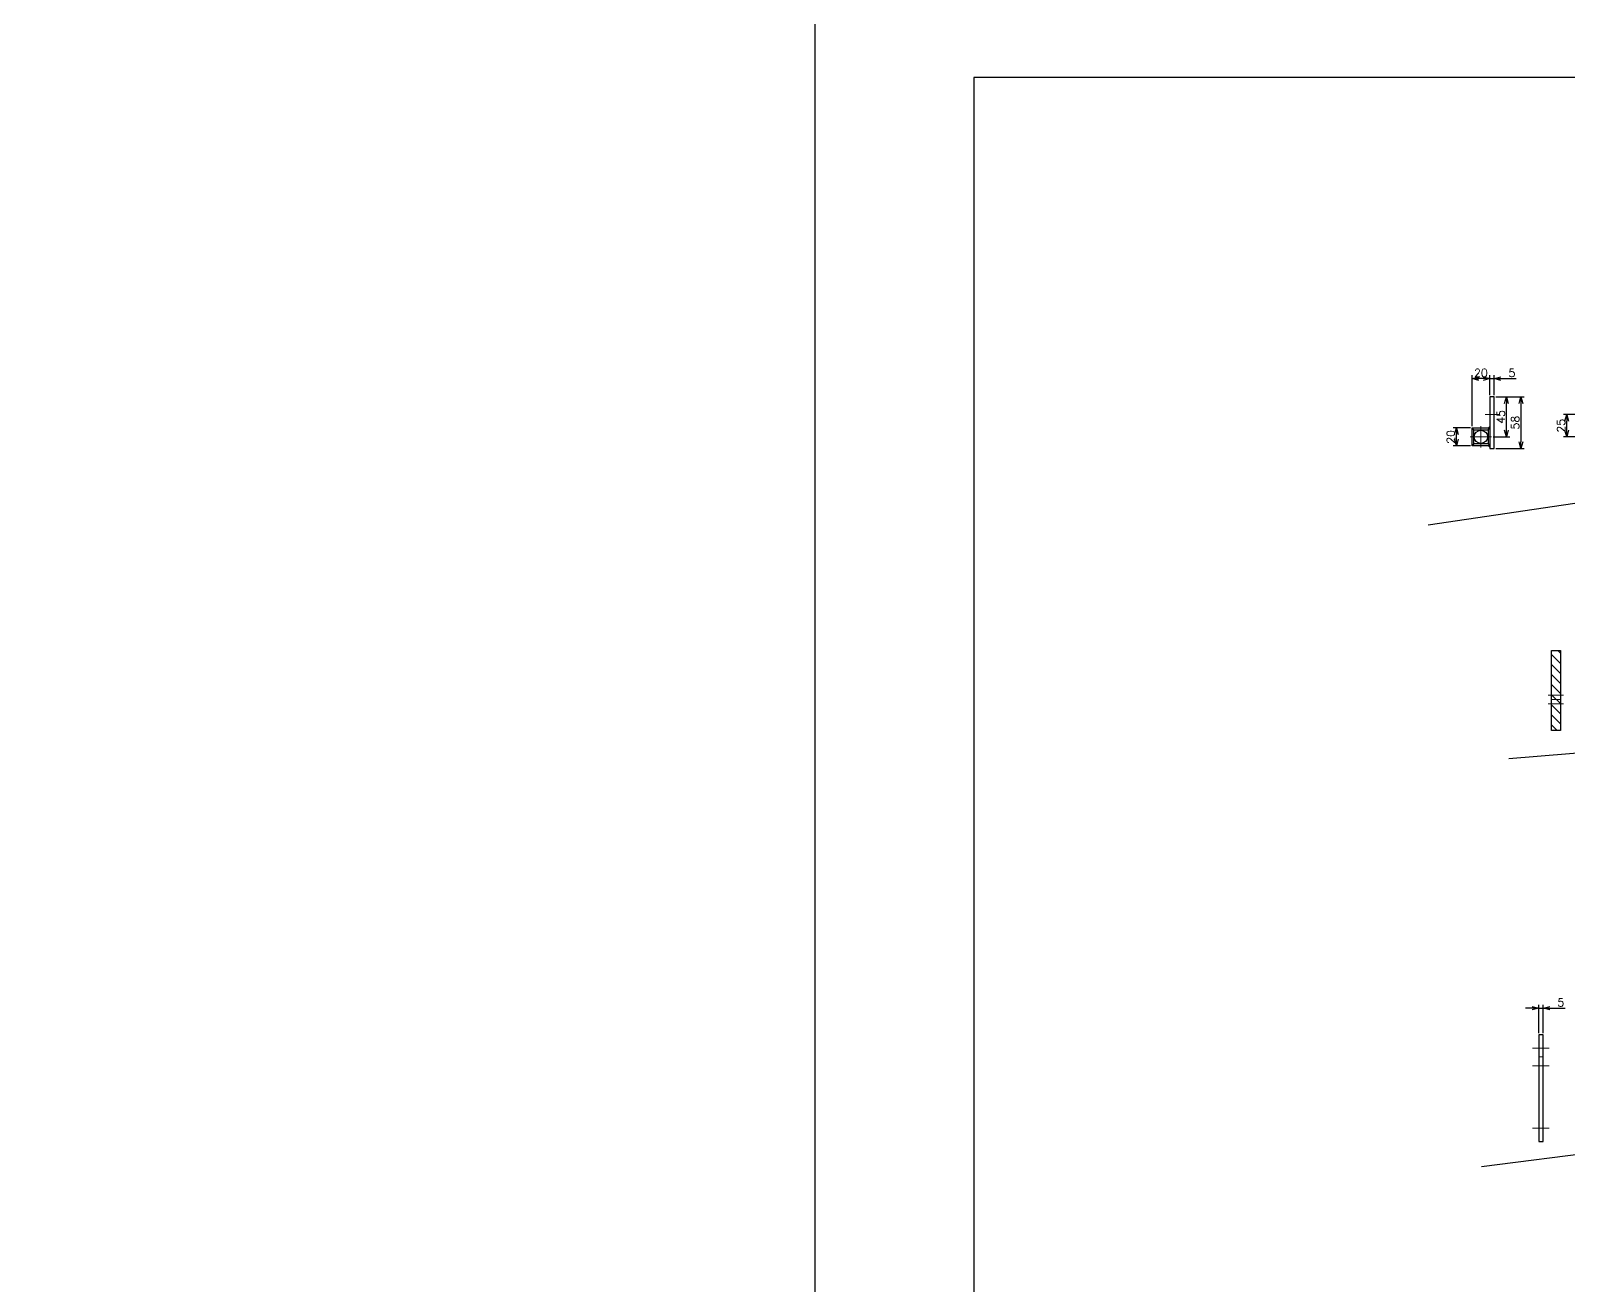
# Model space of a CAD drawing. Header units: millimetres. Extents: x -8731 to 85711, y -14522 to 31379.
# Drawn here: x 27566 to 29295, y 6658 to 8069 of the extents above; entities that cross this region are included whole.
import ezdxf
from ezdxf import colors
from ezdxf.entities.mleader import LeaderData, LeaderLine
from ezdxf.enums import TextEntityAlignment as Align
from ezdxf.math import Vec2, Vec3

# ---------------------------------------------------------------- set-up
doc = ezdxf.new("R2010")
doc.units = ezdxf.units.MM
doc.header["$LTSCALE"] = 4
doc.header["$PDMODE"] = 99
doc.header["$PDSIZE"] = 1
doc.linetypes.add('CENTER2', pattern=[28.575, 19.05, -3.175, 3.175, -3.175])
doc.layers.add('05_CENTER', color=4, linetype='CENTER2', lineweight=13)
doc.layers.add('08_DIM', color=3, linetype='Continuous', lineweight=13)
doc.layers.add('10_DRAFT', color=8, linetype='Continuous', lineweight=0, plot=False)
doc.styles.add('KSS_TXT', font='txt.shx', dxfattribs={"bigfont": 'extfont2.shx'})
doc.styles.get("Standard").update_dxf_attribs({"font": 'txt.shx', "bigfont": 'extfont2.shx'})
doc.dimstyles.new('KSS_DIM', dxfattribs={"dimscale": 3, "dimtxt": 3, "dimasz": 2.5, "dimexe": 1.25, "dimexo": 0.625, "dimtad": 1, "dimdsep": 46, "dimtxsty": 'KSS_TXT', "dimblk": 'OPEN30', "dimcen": 0, "dimazin": 2, "dimtfac": 0.75, "dimtmove": 0, "dimatfit": 3, "dimldrblk": 'OPEN30', "dimfxl": 1, "dimtolj": 1, "dimarcsym": 0})

# ---------------------------------------------------------------- blocks, each defined once
blk = doc.blocks.new('A$C43827900_1_1')
h = blk.add_hatch()
h.set_pattern_fill('_USER', color=3, scale=8, angle=135, pattern_type=0)
h.set_pattern_definition([(135, (10701.542, 5237.723), (-5.656854, -5.656854), [])])
h.paths.add_polyline_path([(10, 55), (0, 55), (0, 45), (10, 45)])
h.paths.add_polyline_path([(10, 45), (0, 45), (0, -5), (10, -5)])
h.paths.add_polyline_path([(10, -5), (0, -5), (0, -35), (10, -35)])
at = {"color": 0}
blk.add_lwpolyline([(0, 55), (10, 55), (10, -35), (0, -35)], close=True, dxfattribs=at)
at = {"layer": '05_CENTER'}
for p, q in [((-3.9, 5), (13.5, 5)), ((-3.9, -5), (13.5, -5))]:
    blk.add_line(p, q, dxfattribs=at)
at = {"layer": '10_DRAFT'}
blk.add_line((0, 0), (10, 0), dxfattribs=at)
blk = doc.blocks.new('_Open30')
at = {"color": 0, "linetype": 'ByBlock', "lineweight": -2}
for p, q in [((-1, 0.27), (0, 0)), ((0, 0), (-1, -0.27)), ((0, 0), (-1, 0))]:
    blk.add_line(p, q, dxfattribs=at)
blk = doc.blocks.new('*D3213')
at = {"layer": '08_DIM', "color": 0, "lineweight": -2, "transparency": 16777216}
for p, q in [((29186.6, 7623.9), (29186.6, 7681.3)), ((29199.1, 7677.5), (29194.1, 7677.5)), ((29206.6, 7658.9), (29206.6, 7681.3))]:
    blk.add_line(p, q, dxfattribs=at)
at = {"layer": 'Defpoints', "color": 0, "transparency": 16777216}
for p in [(29186.6, 7677.5), (29206.6, 7657), (29186.6, 7622)]:
    blk.add_point(p, dxfattribs=at)
at = {"layer": '08_DIM', "color": 0, "lineweight": -2, "transparency": 16777216, "xscale": 7.5, "yscale": 7.5, "zscale": 7.5, "rotation": 180}
blk.add_blockref('_Open30', (29186.6, 7677.5), dxfattribs=at)
at = {"layer": '08_DIM', "color": 0, "lineweight": -2, "transparency": 16777216, "xscale": 7.5, "yscale": 7.5, "zscale": 7.5}
blk.add_blockref('_Open30', (29206.6, 7677.5), dxfattribs=at)
at = {"layer": '08_DIM', "color": 0, "transparency": 16777216, "insert": (29196.6, 7683.9), "char_height": 9, "attachment_point": 5, "style": 'KSS_TXT'}
blk.add_mtext('\\A1;20', dxfattribs=at)
blk = doc.blocks.new('*D3214')
at = {"layer": '08_DIM', "color": 0, "lineweight": -2, "transparency": 16777216}
for p, q in [((29199.1, 7677.5), (29191.6, 7677.5)), ((29206.6, 7658.9), (29206.6, 7681.3)), ((29206.6, 7677.5), (29211.6, 7677.5)), ((29211.6, 7658.9), (29211.6, 7681.3)), ((29219.1, 7677.5), (29236.4, 7677.5))]:
    blk.add_line(p, q, dxfattribs=at)
at = {"layer": 'Defpoints', "color": 0, "transparency": 16777216}
for p in [(29211.6, 7677.5), (29206.6, 7657), (29211.6, 7657)]:
    blk.add_point(p, dxfattribs=at)
at = {"layer": '08_DIM', "color": 0, "lineweight": -2, "transparency": 16777216, "xscale": 7.5, "yscale": 7.5, "zscale": 7.5}
blk.add_blockref('_Open30', (29206.6, 7677.5), dxfattribs=at)
at = {"layer": '08_DIM', "color": 0, "lineweight": -2, "transparency": 16777216, "xscale": 7.5, "yscale": 7.5, "zscale": 7.5, "rotation": 180}
blk.add_blockref('_Open30', (29211.6, 7677.5), dxfattribs=at)
at = {"layer": '08_DIM', "color": 0, "transparency": 16777216, "insert": (29231.5, 7683.9), "char_height": 9, "attachment_point": 5, "style": 'KSS_TXT'}
blk.add_mtext('\\A1;5', dxfattribs=at)
blk = doc.blocks.new('A$C4A0F7F8D_1_1')
at = {"color": 3}
for p, q in [((-8, 8), (-10, 10)), ((8, 8), (10, 10)), ((-8, -8), (-10, -10)), ((8, -8), (10, -10))]:
    blk.add_line(p, q, dxfattribs=at)
at = {"color": 0}
blk.add_lwpolyline([(10, -13), (15, -13), (15, 45), (10, 45)], close=True, dxfattribs=at)
blk.add_lwpolyline([(10, -10), (-10, -10), (-10, 10), (10, 10)], close=True)
at = {"color": 3}
for points in [[(8, -8), (-8, -8), (-8, 8), (8, 8)], [(10, 10), (8.5, 10), (8.5, 10), (10, 11.5)], [(10, -10), (8.5, -10), (8.5, -10), (10, -11.5)]]:
    blk.add_lwpolyline(points, close=True, dxfattribs=at)
at = {"color": 0}
blk.add_circle((0, 0), 7.5, dxfattribs=at)
at = {"layer": '05_CENTER'}
for p, q in [((20.7, 25), (4.6, 25)), ((-12, 0), (12, 0)), ((0, -12), (0, 12))]:
    blk.add_line(p, q, dxfattribs=at)
blk = doc.blocks.new('*D3216')
at = {"layer": '08_DIM', "color": 0, "lineweight": -2, "transparency": 16777216}
for p, q in [((29213.5, 7657), (29229.1, 7657)), ((29225.3, 7619.5), (29225.3, 7649.5)), ((29210.5, 7612), (29229.1, 7612))]:
    blk.add_line(p, q, dxfattribs=at)
at = {"layer": 'Defpoints', "color": 0, "transparency": 16777216}
for p in [(29211.6, 7657), (29225.3, 7657), (29208.6, 7612)]:
    blk.add_point(p, dxfattribs=at)
at = {"layer": '08_DIM', "color": 0, "lineweight": -2, "transparency": 16777216, "xscale": 7.5, "yscale": 7.5, "zscale": 7.5}
for p, rotation in [((29225.3, 7657), 90), ((29225.3, 7612), 270)]:
    blk.add_blockref('_Open30', p, dxfattribs=dict(at, rotation=rotation))
at = {"layer": '08_DIM', "color": 0, "transparency": 16777216, "insert": (29219, 7634.5), "char_height": 9, "attachment_point": 5, "rotation": 90, "style": 'KSS_TXT'}
blk.add_mtext('\\A1;45', dxfattribs=at)
blk = doc.blocks.new('*D3217')
at = {"layer": '08_DIM', "color": 0, "lineweight": -2, "transparency": 16777216}
for p, q in [((29213.5, 7657), (29245.3, 7657)), ((29241.6, 7649.5), (29241.6, 7606.5)), ((29213.5, 7599), (29245.3, 7599))]:
    blk.add_line(p, q, dxfattribs=at)
at = {"layer": 'Defpoints', "color": 0, "transparency": 16777216}
for p in [(29211.6, 7657), (29211.6, 7599), (29241.6, 7599)]:
    blk.add_point(p, dxfattribs=at)
at = {"layer": '08_DIM', "color": 0, "lineweight": -2, "transparency": 16777216, "xscale": 7.5, "yscale": 7.5, "zscale": 7.5}
for p, rotation in [((29241.6, 7657), 90), ((29241.6, 7599), 270)]:
    blk.add_blockref('_Open30', p, dxfattribs=dict(at, rotation=rotation))
at = {"layer": '08_DIM', "color": 0, "transparency": 16777216, "insert": (29235.2, 7628), "char_height": 9, "attachment_point": 5, "rotation": 90, "style": 'KSS_TXT'}
blk.add_mtext('\\A1;58', dxfattribs=at)
blk = doc.blocks.new('*D3218')
at = {"layer": '08_DIM', "color": 0, "lineweight": -2, "transparency": 16777216}
for p, q in [((29184.7, 7622), (29165.3, 7622)), ((29169.1, 7609.5), (29169.1, 7614.5)), ((29184.7, 7602), (29165.3, 7602))]:
    blk.add_line(p, q, dxfattribs=at)
at = {"layer": 'Defpoints', "color": 0, "transparency": 16777216}
for p in [(29169.1, 7622), (29186.6, 7622), (29186.6, 7602)]:
    blk.add_point(p, dxfattribs=at)
at = {"layer": '08_DIM', "color": 0, "lineweight": -2, "transparency": 16777216, "xscale": 7.5, "yscale": 7.5, "zscale": 7.5}
for p, rotation in [((29169.1, 7622), 90), ((29169.1, 7602), 270)]:
    blk.add_blockref('_Open30', p, dxfattribs=dict(at, rotation=rotation))
at = {"layer": '08_DIM', "color": 0, "transparency": 16777216, "insert": (29162.7, 7612), "char_height": 9, "attachment_point": 5, "rotation": 90, "style": 'KSS_TXT'}
blk.add_mtext('\\A1;20', dxfattribs=at)
blk = doc.blocks.new('*D3225')
at = {"layer": '08_DIM', "color": 0, "lineweight": -2, "transparency": 16777216}
for p, q in [((29404.5, 7637), (29289.3, 7637)), ((29293.1, 7619.5), (29293.1, 7629.5)), ((29353.8, 7612), (29289.3, 7612))]:
    blk.add_line(p, q, dxfattribs=at)
at = {"layer": 'Defpoints', "color": 0, "transparency": 16777216}
for p in [(29293.1, 7637), (29406.4, 7637), (29355.6, 7612)]:
    blk.add_point(p, dxfattribs=at)
at = {"layer": '08_DIM', "color": 0, "lineweight": -2, "transparency": 16777216, "xscale": 7.5, "yscale": 7.5, "zscale": 7.5}
for p, rotation in [((29293.1, 7637), 90), ((29293.1, 7612), 270)]:
    blk.add_blockref('_Open30', p, dxfattribs=dict(at, rotation=rotation))
at = {"layer": '08_DIM', "color": 0, "transparency": 16777216, "insert": (29286.7, 7624.5), "char_height": 9, "attachment_point": 5, "rotation": 90, "style": 'KSS_TXT'}
blk.add_mtext('\\A1;25', dxfattribs=at)
blk = doc.blocks.new('A$C6A4B7A37_1_1')
at = {"color": 0}
blk.add_lwpolyline([(5, 25), (0, 25), (0, -95), (5, -95)], close=True, dxfattribs=at)
at = {"layer": '05_CENTER'}
for p, q in [((-6.8, 10), (11.7, 10)), ((-6.8, -10), (11.7, -10)), ((-6.8, -80), (11.7, -80))]:
    blk.add_line(p, q, dxfattribs=at)
at = {"layer": '10_DRAFT'}
blk.add_line((0, 0), (5, 0), dxfattribs=at)
blk = doc.blocks.new('*D3982')
at = {"layer": '08_DIM', "color": 0, "lineweight": -2, "transparency": 16777216}
for p, q in [((29254.1, 6969.6), (29246.6, 6969.6)), ((29261.6, 6941.6), (29261.6, 6973.3)), ((29261.6, 6969.6), (29266.6, 6969.6)), ((29266.6, 6941.6), (29266.6, 6973.3)), ((29274.1, 6969.6), (29291.3, 6969.6))]:
    blk.add_line(p, q, dxfattribs=at)
at = {"layer": 'Defpoints', "color": 0, "transparency": 16777216}
for p in [(29266.6, 6969.6), (29261.6, 6939.7), (29266.6, 6939.7)]:
    blk.add_point(p, dxfattribs=at)
at = {"layer": '08_DIM', "color": 0, "lineweight": -2, "transparency": 16777216, "xscale": 7.5, "yscale": 7.5, "zscale": 7.5}
blk.add_blockref('_Open30', (29261.6, 6969.6), dxfattribs=at)
at = {"layer": '08_DIM', "color": 0, "lineweight": -2, "transparency": 16777216, "xscale": 7.5, "yscale": 7.5, "zscale": 7.5, "rotation": 180}
blk.add_blockref('_Open30', (29266.6, 6969.6), dxfattribs=at)
at = {"layer": '08_DIM', "color": 0, "transparency": 16777216, "insert": (29286.5, 6976), "char_height": 9, "attachment_point": 5, "style": 'KSS_TXT'}
blk.add_mtext('\\A1;5', dxfattribs=at)
blk = doc.blocks.new('AM_BALLOON1')
at = {"transparency": 16777216}
blk.add_circle((0, 0), 5, dxfattribs=at)
blk.add_attdef('B_NUMBER', text='', height=3, dxfattribs=at).set_placement((0, 0), align=Align.MIDDLE_CENTER)
blk = doc.blocks.new('_OPEN')
at = {"color": 0, "linetype": 'ByBlock'}
for p, q in [((-1, 0.167), (0, 0)), ((0, 0), (-1, -0.167)), ((0, 0), (-1, 0))]:
    blk.add_line(p, q, dxfattribs=at)

msp = doc.modelspace()

# ---------------------------------------------------------------- linework, layer by layer
at = {"color": 3}
for p, q in [((31543.93163, 7866.41677), (29137.17926, 7512.69286)), ((31465.28043, 7430.66231), (29227.86601, 7250.00293)), ((31461.8698, 7080.77898), (29197.16971, 6791.04228))]:
    msp.add_line(p, q, dxfattribs=at)
for points in [[(28447.7623, 10538.77445), (32646.18663, 10538.77445), (32646.18663, 4108.53869), (28447.7623, 4108.53869)], [(28626.17252, 4843.1413), (32427.30026, 4843.1413), (32427.30026, 8016.25761), (28626.17252, 8016.25761)]]:
    msp.add_lwpolyline(points, close=True)

# ---------------------------------------------------------------- block references
for name, p in [('A$C4A0F7F8D_1_1', (29196.61947, 7612.04457)), ('A$C6A4B7A37_1_1', (29261.58309, 6914.72539))]:
    msp.add_blockref(name, p)
msp.add_blockref('A$C43827900_1_1', (29276.06301, 7316.71514), dxfattribs=at)

# ---------------------------------------------------------------- dimensions: what is measured, and where the dimension line sits
at = {"layer": '08_DIM'}
for base, p1, p2, picture, middle in [((29186.61947, 7677.50117), (29206.61947, 7657.04457), (29186.61947, 7622.04457), '*D3213', (29196.61947, 7683.87617)), ((29211.61947, 7677.50117), (29206.61947, 7657.04457), (29211.61947, 7657.04457), '*D3214', (29231.49447, 7683.88242)), ((29266.58309, 6969.58148), (29261.58309, 6939.72539), (29266.58309, 6939.72539), '*D3982', (29286.45809, 6975.96273))]:
    dim = msp.add_linear_dim(base=base, p1=p1, p2=p2, dimstyle='KSS_DIM', override={"dimscale": 3}, dxfattribs=at)
    dim.commit()
    dim.dimension.update_dxf_attribs({"geometry": picture, "text_midpoint": middle})
for base, p1, p2, picture, middle in [((29225.33779, 7657.04457), (29208.62968, 7612.04457), (29211.61947, 7657.04457), '*D3216', (29218.95654, 7634.54457)), ((29241.59555, 7599.04457), (29211.61947, 7657.04457), (29211.61947, 7599.04457), '*D3217', (29235.2143, 7628.04457)), ((29293.09537, 7637.04457), (29355.64274, 7612.04457), (29406.39351, 7637.04457), '*D3225', (29286.71412, 7624.54457)), ((29169.08096, 7622.04457), (29186.61947, 7602.04457), (29186.61947, 7622.04457), '*D3218', (29162.70596, 7612.04457))]:
    dim = msp.add_linear_dim(base=base, p1=p1, p2=p2, angle=90, dimstyle='KSS_DIM', override={"dimscale": 3}, dxfattribs=at)
    dim.commit()
    dim.dimension.update_dxf_attribs({"geometry": picture, "text_midpoint": middle})

# ---------------------------------------------------------------- leaders
ml = msp.add_multileader_block('Standard', dxfattribs=at)
ml.set_content('AM_BALLOON1', color=256, scale=15)
ml.set_attribute('B_NUMBER', 'D', width=0)
ml.set_leader_properties(color=256, linetype='ByLayer', lineweight=-1)
ml.set_arrow_properties(name='OPEN')
ml.build(insert=Vec2(0, 0))
ml.multileader.update_dxf_attribs({"leader_type": 0, "has_dogleg": 0, "text_right_attachment_type": 6, "dogleg_length": 0, "arrow_head_size": 30, "scale": 15, "block_connection_type": 1})
ctx = ml.context
ctx.base_point, ctx.scale, ctx.char_height, ctx.arrow_head_size, ctx.landing_gap_size, ctx.plane_origin = Vec3(71378.15101, 6803.23474), 15, 60, 30, 30, Vec3(71378.15101, 6803.23474)
ctx.right_attachment, ctx.attachment_type = 6, 1
notes = []
notes.append((ctx, [(0, (0, 0, 0), (0, 0), (1, 0), 1, [])]))
ctx.block.insert = Vec3(71378.15101, 6803.23474)
for ctx, leaders in notes:
    for number, flags, end, landing, length, lines in leaders:
        leader = LeaderData()
        leader.index, (leader.has_last_leader_line, leader.has_dogleg_vector, leader.attachment_direction) = number, flags
        leader.last_leader_point, leader.dogleg_vector, leader.dogleg_length = Vec3(end), Vec3(landing), length
        for number, points, colour, breaks in lines:
            line = LeaderLine()
            line.index, line.vertices, line.color, line.breaks = number, Vec3.list(points), colors.encode_raw_color(colour), breaks
            leader.lines.append(line)
        ctx.leaders.append(leader)

doc.saveas('drawing.dxf')
